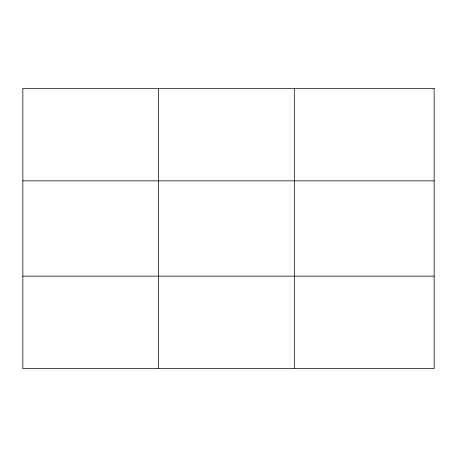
<?xml version="1.0" encoding="UTF-8"?>
<svg xmlns="http://www.w3.org/2000/svg" width="457" height="457" viewBox="0 0 457 457"><rect width="100%" height="100%" fill="white"/><g stroke="black" fill="none" stroke-linecap="round" stroke-linejoin="round"><path stroke-width="0.69" d="M158.579 368.662L158.579 88.338M294.308 368.662L294.308 88.338M22.85 180.846L434.15 180.846M22.85 276.154L434.15 276.154M434.15 88.338L434.15 368.662L22.85 368.662L22.85 88.338L434.15 88.338"/></g></svg>
